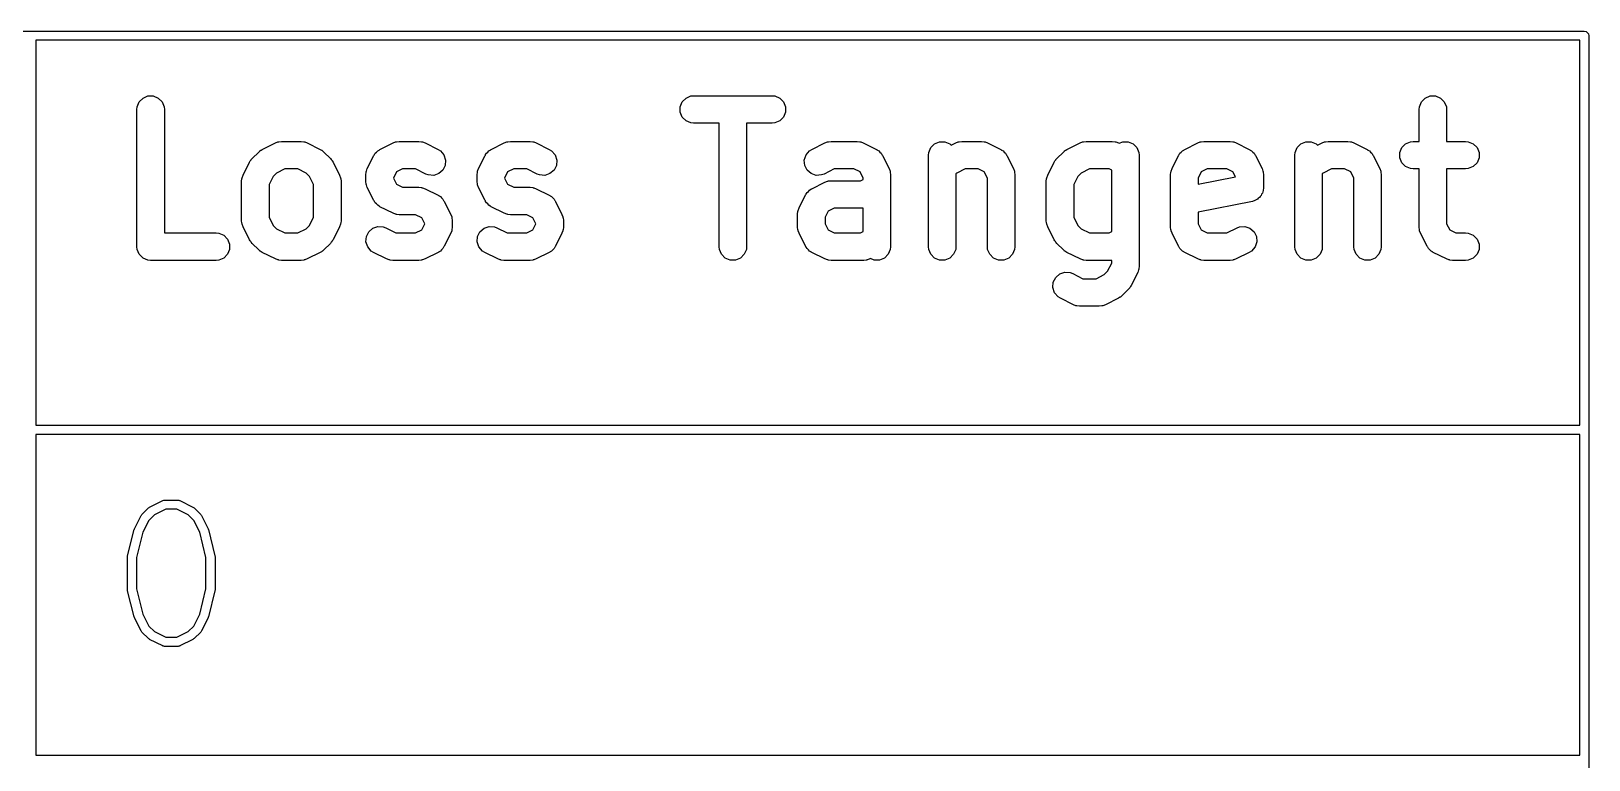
# Model space of a CAD drawing. Header units: inches. Extents: x -2.6 to 7.6, y 0.3 to 5.2.
# Drawn here: x 1.537 to 2.206, y 4.877 to 5.19 of the extents above; entities that cross this region are included whole.
import ezdxf

# ---------------------------------------------------------------- set-up
doc = ezdxf.new("R2010")
doc.units = ezdxf.units.IN
doc.header["$MEASUREMENT"] = 0
doc.layers.add('BLACK', color=250, linetype='CONTINUOUS')

msp = doc.modelspace()

# ---------------------------------------------------------------- linework, layer by layer
at = {"layer": 'BLACK', "linetype": 'CONTINUOUS'}
for p, q in [((-2.56692, 5.19047), (2.20417, 5.19047)), ((2.20417, 5.19047), (2.20493, 5.19032)), ((2.20493, 5.19032), (2.20599, 5.18926)), ((2.20599, 5.18926), (2.20614, 5.1885)), ((1.53854, 5.18654), (1.53854, 5.02087)), ((2.2022, 5.18654), (1.53854, 5.18654)), ((2.2022, 5.02087), (2.2022, 5.18654)), ((2.20614, 5.1885), (2.20614, 3.74118)), ((1.58465, 5.16169), (1.58678, 5.16257)), ((1.58678, 5.16257), (1.58908, 5.16257)), ((1.58908, 5.16257), (1.59121, 5.16169)), ((1.81806, 5.16169), (1.82018, 5.16257)), ((1.82018, 5.16257), (1.82134, 5.16268)), ((1.82134, 5.16268), (1.85508, 5.16268)), ((1.85508, 5.16268), (1.85623, 5.16257)), ((1.85623, 5.16257), (1.85836, 5.16169)), ((2.13583, 5.16169), (2.13796, 5.16257)), ((2.13796, 5.16257), (2.14026, 5.16257)), ((2.14026, 5.16257), (2.14239, 5.16169)), ((1.58202, 5.15678), (1.58214, 5.15793)), ((1.58202, 5.09772), (1.58202, 5.15678)), ((1.58214, 5.15793), (1.58302, 5.16006)), ((1.58302, 5.16006), (1.58465, 5.16169)), ((1.59121, 5.16169), (1.59284, 5.16006)), ((1.59284, 5.16006), (1.59372, 5.15793)), ((1.59372, 5.15793), (1.59383, 5.15678)), ((1.59383, 5.15678), (1.59383, 5.10363)), ((1.81554, 5.15793), (1.81643, 5.16006)), ((1.81554, 5.15563), (1.81554, 5.15793)), ((1.81643, 5.16006), (1.81806, 5.16169)), ((1.85836, 5.16169), (1.85999, 5.16006)), ((1.85999, 5.16006), (1.86087, 5.15793)), ((1.86087, 5.15793), (1.86087, 5.15563)), ((2.1332, 5.15678), (2.13332, 5.15793)), ((2.1332, 5.143), (2.1332, 5.15678)), ((2.13332, 5.15793), (2.1342, 5.16006)), ((2.1342, 5.16006), (2.13583, 5.16169)), ((2.14239, 5.16169), (2.14402, 5.16006)), ((2.14402, 5.16006), (2.1449, 5.15793)), ((2.1449, 5.15793), (2.14501, 5.15678)), ((2.14501, 5.15678), (2.14501, 5.143)), ((1.81643, 5.1535), (1.81554, 5.15563)), ((1.81806, 5.15187), (1.81643, 5.1535)), ((1.82018, 5.15099), (1.81806, 5.15187)), ((1.82134, 5.15087), (1.82018, 5.15099)), ((1.8323, 5.15087), (1.82134, 5.15087)), ((1.8323, 5.09772), (1.8323, 5.15087)), ((1.85508, 5.15087), (1.84411, 5.15087)), ((1.84411, 5.15087), (1.84411, 5.09772)), ((1.85623, 5.15099), (1.85508, 5.15087)), ((1.85836, 5.15187), (1.85623, 5.15099)), ((1.85999, 5.1535), (1.85836, 5.15187)), ((1.86087, 5.15563), (1.85999, 5.1535)), ((1.63591, 5.13956), (1.64153, 5.14238)), ((1.64153, 5.14238), (1.64261, 5.14279)), ((1.64261, 5.14279), (1.64282, 5.1428)), ((1.64282, 5.1428), (1.64302, 5.14289)), ((1.64302, 5.14289), (1.64417, 5.143)), ((1.64417, 5.143), (1.65261, 5.143)), ((1.65261, 5.143), (1.65376, 5.14289)), ((1.65376, 5.14289), (1.65396, 5.1428)), ((1.65396, 5.1428), (1.65417, 5.14279)), ((1.65417, 5.14279), (1.65525, 5.14238)), ((1.65525, 5.14238), (1.66087, 5.13956)), ((1.68652, 5.13956), (1.69215, 5.14238)), ((1.69215, 5.14238), (1.69323, 5.14279)), ((1.69323, 5.14279), (1.69344, 5.1428)), ((1.69344, 5.1428), (1.69364, 5.14289)), ((1.69364, 5.14289), (1.69479, 5.143)), ((1.69479, 5.143), (1.70323, 5.143)), ((1.70323, 5.143), (1.70438, 5.14289)), ((1.70438, 5.14289), (1.70457, 5.1428)), ((1.70457, 5.1428), (1.70479, 5.14279)), ((1.70479, 5.14279), (1.70587, 5.14238)), ((1.70587, 5.14238), (1.71149, 5.13956)), ((1.73433, 5.13956), (1.73995, 5.14238)), ((1.73995, 5.14238), (1.74104, 5.14279)), ((1.74104, 5.14279), (1.74125, 5.1428)), ((1.74125, 5.1428), (1.74144, 5.14289)), ((1.74144, 5.14289), (1.7426, 5.143)), ((1.7426, 5.143), (1.75103, 5.143)), ((1.75103, 5.143), (1.75218, 5.14289)), ((1.75218, 5.14289), (1.75238, 5.1428)), ((1.75238, 5.1428), (1.75259, 5.14279)), ((1.75259, 5.14279), (1.75367, 5.14238)), ((1.75367, 5.14238), (1.7593, 5.13956)), ((1.87213, 5.13956), (1.87775, 5.14238)), ((1.87775, 5.14238), (1.87883, 5.14279)), ((1.87883, 5.14279), (1.87904, 5.1428)), ((1.87904, 5.1428), (1.87924, 5.14289)), ((1.87924, 5.14289), (1.88039, 5.143)), ((1.88039, 5.143), (1.89164, 5.143)), ((1.89164, 5.143), (1.89279, 5.14289)), ((1.89279, 5.14289), (1.89299, 5.1428)), ((1.89299, 5.1428), (1.8932, 5.14279)), ((1.8932, 5.14279), (1.89428, 5.14238)), ((1.89428, 5.14238), (1.89991, 5.13956)), ((1.92492, 5.142), (1.92705, 5.14289)), ((1.92705, 5.14289), (1.92935, 5.14289)), ((1.92935, 5.14289), (1.93148, 5.142)), ((1.93207, 5.14141), (1.93399, 5.14238)), ((1.93399, 5.14238), (1.93507, 5.14279)), ((1.93507, 5.14279), (1.93529, 5.1428)), ((1.93529, 5.1428), (1.93548, 5.14289)), ((1.93548, 5.14289), (1.93663, 5.143)), ((1.93663, 5.143), (1.94507, 5.143)), ((1.94507, 5.143), (1.94622, 5.14289)), ((1.94622, 5.14289), (1.94642, 5.1428)), ((1.94642, 5.1428), (1.94663, 5.14279)), ((1.94663, 5.14279), (1.94771, 5.14238)), ((1.94771, 5.14238), (1.95334, 5.13956)), ((1.9818, 5.13956), (1.98742, 5.14238)), ((1.98742, 5.14238), (1.98851, 5.14279)), ((1.98851, 5.14279), (1.98872, 5.1428)), ((1.98872, 5.1428), (1.98891, 5.14289)), ((1.98891, 5.14289), (1.99007, 5.143)), ((1.99007, 5.143), (2.00131, 5.143)), ((2.00131, 5.143), (2.00247, 5.14289)), ((2.00247, 5.14289), (2.00266, 5.1428)), ((2.00266, 5.1428), (2.00287, 5.14279)), ((2.00287, 5.14279), (2.00395, 5.14238)), ((2.00395, 5.14238), (2.00423, 5.14224)), ((2.00423, 5.14224), (2.00579, 5.14289)), ((2.00579, 5.14289), (2.00809, 5.14289)), ((2.00809, 5.14289), (2.01022, 5.142)), ((2.03242, 5.13956), (2.03804, 5.14238)), ((2.03804, 5.14238), (2.03912, 5.14279)), ((2.03912, 5.14279), (2.03934, 5.1428)), ((2.03934, 5.1428), (2.03953, 5.14289)), ((2.03953, 5.14289), (2.04068, 5.143)), ((2.04068, 5.143), (2.05193, 5.143)), ((2.05193, 5.143), (2.05308, 5.14289)), ((2.05308, 5.14289), (2.05328, 5.1428)), ((2.05328, 5.1428), (2.05349, 5.14279)), ((2.05349, 5.14279), (2.05457, 5.14238)), ((2.05457, 5.14238), (2.0602, 5.13956)), ((2.0824, 5.142), (2.08453, 5.14289)), ((2.08453, 5.14289), (2.08683, 5.14289)), ((2.08683, 5.14289), (2.08896, 5.142)), ((2.08955, 5.14141), (2.09147, 5.14238)), ((2.09147, 5.14238), (2.09255, 5.14279)), ((2.09255, 5.14279), (2.09277, 5.1428)), ((2.09277, 5.1428), (2.09296, 5.14289)), ((2.09296, 5.14289), (2.09411, 5.143)), ((2.09411, 5.143), (2.10255, 5.143)), ((2.10255, 5.143), (2.1037, 5.14289)), ((2.1037, 5.14289), (2.1039, 5.1428)), ((2.1039, 5.1428), (2.10411, 5.14279)), ((2.10411, 5.14279), (2.10519, 5.14238)), ((2.10519, 5.14238), (2.11082, 5.13956)), ((2.12739, 5.142), (2.12952, 5.14289)), ((2.12952, 5.14289), (2.13067, 5.143)), ((2.13067, 5.143), (2.1332, 5.143)), ((2.14501, 5.143), (2.15317, 5.143)), ((2.15317, 5.143), (2.15432, 5.14289)), ((2.15432, 5.14289), (2.15645, 5.142)), ((1.63119, 5.13519), (1.63156, 5.13564)), ((1.63156, 5.13564), (1.63437, 5.13846)), ((1.63437, 5.13846), (1.63482, 5.13883)), ((1.63482, 5.13883), (1.63493, 5.13895)), ((1.63493, 5.13895), (1.6351, 5.13906)), ((1.6351, 5.13906), (1.63527, 5.13919)), ((1.63527, 5.13919), (1.63541, 5.13925)), ((1.63541, 5.13925), (1.63591, 5.13956)), ((1.66087, 5.13956), (1.66137, 5.13925)), ((1.66137, 5.13925), (1.66151, 5.13919)), ((1.66151, 5.13919), (1.66167, 5.13906)), ((1.66167, 5.13906), (1.66185, 5.13895)), ((1.66185, 5.13895), (1.66195, 5.13883)), ((1.66195, 5.13883), (1.66241, 5.13846)), ((1.66241, 5.13846), (1.66522, 5.13564)), ((1.66522, 5.13564), (1.66559, 5.13519)), ((1.68107, 5.1313), (1.68388, 5.13692)), ((1.68388, 5.13692), (1.684, 5.13711)), ((1.684, 5.13711), (1.68403, 5.13721)), ((1.68403, 5.13721), (1.68413, 5.13732)), ((1.68413, 5.13732), (1.6845, 5.1379)), ((1.6845, 5.1379), (1.68506, 5.13839)), ((1.68506, 5.13839), (1.68554, 5.13895)), ((1.68554, 5.13895), (1.68613, 5.13931)), ((1.68613, 5.13931), (1.68624, 5.13941)), ((1.68624, 5.13941), (1.68633, 5.13944)), ((1.68633, 5.13944), (1.68652, 5.13956)), ((1.71149, 5.13956), (1.71247, 5.13895)), ((1.71247, 5.13895), (1.71398, 5.13721)), ((1.71398, 5.13721), (1.71471, 5.13502)), ((1.72888, 5.1313), (1.73169, 5.13692)), ((1.73169, 5.13692), (1.73181, 5.13711)), ((1.73181, 5.13711), (1.73184, 5.13721)), ((1.73184, 5.13721), (1.73194, 5.13732)), ((1.73194, 5.13732), (1.73231, 5.1379)), ((1.73231, 5.1379), (1.73287, 5.13839)), ((1.73287, 5.13839), (1.73335, 5.13895)), ((1.73335, 5.13895), (1.73393, 5.13931)), ((1.73393, 5.13931), (1.73405, 5.13941)), ((1.73405, 5.13941), (1.73414, 5.13944)), ((1.73414, 5.13944), (1.73433, 5.13956)), ((1.7593, 5.13956), (1.76028, 5.13895)), ((1.76028, 5.13895), (1.76179, 5.13721)), ((1.76179, 5.13721), (1.76252, 5.13502)), ((1.86891, 5.13502), (1.86964, 5.13721)), ((1.86964, 5.13721), (1.87115, 5.13895)), ((1.87115, 5.13895), (1.87213, 5.13956)), ((1.89991, 5.13956), (1.9001, 5.13944)), ((1.9001, 5.13944), (1.90019, 5.13941)), ((1.90019, 5.13941), (1.9003, 5.13931)), ((1.9003, 5.13931), (1.90088, 5.13895)), ((1.90088, 5.13895), (1.90137, 5.13839)), ((1.90137, 5.13839), (1.90193, 5.1379)), ((1.90193, 5.1379), (1.9023, 5.13732)), ((1.9023, 5.13732), (1.90239, 5.13721)), ((1.90239, 5.13721), (1.90242, 5.13711)), ((1.90242, 5.13711), (1.90255, 5.13692)), ((1.90255, 5.13692), (1.90536, 5.1313)), ((1.92229, 5.13709), (1.92241, 5.13825)), ((1.92229, 5.09772), (1.92229, 5.13709)), ((1.92241, 5.13825), (1.92329, 5.14037)), ((1.92329, 5.14037), (1.92492, 5.142)), ((1.93148, 5.142), (1.93207, 5.14141)), ((1.95334, 5.13956), (1.95353, 5.13944)), ((1.95353, 5.13944), (1.95362, 5.13941)), ((1.95362, 5.13941), (1.95373, 5.13931)), ((1.95373, 5.13931), (1.95432, 5.13895)), ((1.95432, 5.13895), (1.9548, 5.13839)), ((1.9548, 5.13839), (1.95536, 5.1379)), ((1.95536, 5.1379), (1.95573, 5.13732)), ((1.95573, 5.13732), (1.95583, 5.13721)), ((1.95583, 5.13721), (1.95586, 5.13711)), ((1.95586, 5.13711), (1.95598, 5.13692)), ((1.95598, 5.13692), (1.95879, 5.1313)), ((1.97708, 5.13519), (1.97745, 5.13564)), ((1.97745, 5.13564), (1.98026, 5.13846)), ((1.98026, 5.13846), (1.98072, 5.13883)), ((1.98072, 5.13883), (1.98082, 5.13895)), ((1.98082, 5.13895), (1.981, 5.13906)), ((1.981, 5.13906), (1.98116, 5.13919)), ((1.98116, 5.13919), (1.9813, 5.13925)), ((1.9813, 5.13925), (1.9818, 5.13956)), ((2.01022, 5.142), (2.01185, 5.14037)), ((2.01185, 5.14037), (2.01273, 5.13825)), ((2.01273, 5.13825), (2.01284, 5.13709)), ((2.01284, 5.13709), (2.01284, 5.08929)), ((2.02697, 5.1313), (2.02978, 5.13692)), ((2.02978, 5.13692), (2.0299, 5.13711)), ((2.0299, 5.13711), (2.02993, 5.13721)), ((2.02993, 5.13721), (2.03003, 5.13732)), ((2.03003, 5.13732), (2.03039, 5.1379)), ((2.03039, 5.1379), (2.03095, 5.13839)), ((2.03095, 5.13839), (2.03144, 5.13895)), ((2.03144, 5.13895), (2.03202, 5.13931)), ((2.03202, 5.13931), (2.03213, 5.13941)), ((2.03213, 5.13941), (2.03223, 5.13944)), ((2.03223, 5.13944), (2.03242, 5.13956)), ((2.0602, 5.13956), (2.06039, 5.13944)), ((2.06039, 5.13944), (2.06048, 5.13941)), ((2.06048, 5.13941), (2.06059, 5.13931)), ((2.06059, 5.13931), (2.06118, 5.13895)), ((2.06118, 5.13895), (2.06166, 5.13839)), ((2.06166, 5.13839), (2.06222, 5.1379)), ((2.06222, 5.1379), (2.06259, 5.13732)), ((2.06259, 5.13732), (2.06269, 5.13721)), ((2.06269, 5.13721), (2.06272, 5.13711)), ((2.06272, 5.13711), (2.06284, 5.13692)), ((2.06284, 5.13692), (2.06565, 5.1313)), ((2.07977, 5.13709), (2.07989, 5.13825)), ((2.07977, 5.09772), (2.07977, 5.13709)), ((2.07989, 5.13825), (2.08077, 5.14037)), ((2.08077, 5.14037), (2.0824, 5.142)), ((2.08896, 5.142), (2.08955, 5.14141)), ((2.11082, 5.13956), (2.11101, 5.13944)), ((2.11101, 5.13944), (2.1111, 5.13941)), ((2.1111, 5.13941), (2.11121, 5.13931)), ((2.11121, 5.13931), (2.1118, 5.13895)), ((2.1118, 5.13895), (2.11228, 5.13839)), ((2.11228, 5.13839), (2.11284, 5.1379)), ((2.11284, 5.1379), (2.11321, 5.13732)), ((2.11321, 5.13732), (2.11331, 5.13721)), ((2.11331, 5.13721), (2.11334, 5.13711)), ((2.11334, 5.13711), (2.11346, 5.13692)), ((2.11346, 5.13692), (2.11627, 5.1313)), ((2.12488, 5.13825), (2.12576, 5.14037)), ((2.12488, 5.13594), (2.12488, 5.13825)), ((2.12576, 5.13381), (2.12488, 5.13594)), ((2.12576, 5.14037), (2.12739, 5.142)), ((2.15645, 5.142), (2.15808, 5.14037)), ((2.15808, 5.14037), (2.15896, 5.13825)), ((2.15896, 5.13594), (2.15808, 5.13381)), ((2.15896, 5.13825), (2.15896, 5.13594)), ((1.62764, 5.12849), (1.63045, 5.13411)), ((1.63045, 5.13411), (1.63076, 5.13461)), ((1.63076, 5.13461), (1.63082, 5.13475)), ((1.63082, 5.13475), (1.63096, 5.13491)), ((1.63096, 5.13491), (1.63107, 5.13509)), ((1.63107, 5.13509), (1.63119, 5.13519)), ((1.64204, 5.12943), (1.64059, 5.12797)), ((1.64556, 5.13119), (1.64204, 5.12943)), ((1.65121, 5.13119), (1.64556, 5.13119)), ((1.65473, 5.12943), (1.65121, 5.13119)), ((1.65619, 5.12797), (1.65473, 5.12943)), ((1.66559, 5.13519), (1.66571, 5.13509)), ((1.66571, 5.13509), (1.66582, 5.13491)), ((1.66582, 5.13491), (1.66595, 5.13475)), ((1.66595, 5.13475), (1.66601, 5.13461)), ((1.66601, 5.13461), (1.66633, 5.13411)), ((1.66633, 5.13411), (1.66914, 5.12849)), ((1.68045, 5.12866), (1.68056, 5.12981)), ((1.68056, 5.12981), (1.68064, 5.13001)), ((1.68064, 5.13001), (1.68066, 5.13022)), ((1.68066, 5.13022), (1.68107, 5.1313)), ((1.69357, 5.12988), (1.69226, 5.12726)), ((1.69618, 5.13119), (1.69357, 5.12988)), ((1.70183, 5.13119), (1.69618, 5.13119)), ((1.70621, 5.129), (1.70183, 5.13119)), ((1.70729, 5.12859), (1.70621, 5.129)), ((1.71177, 5.12915), (1.70959, 5.12842)), ((1.71352, 5.13066), (1.71177, 5.12915)), ((1.71455, 5.13272), (1.71352, 5.13066)), ((1.71471, 5.13502), (1.71455, 5.13272)), ((1.72825, 5.12866), (1.72837, 5.12981)), ((1.72837, 5.12981), (1.72845, 5.13001)), ((1.72845, 5.13001), (1.72846, 5.13022)), ((1.72846, 5.13022), (1.72888, 5.1313)), ((1.74137, 5.12988), (1.74007, 5.12726)), ((1.74399, 5.13119), (1.74137, 5.12988)), ((1.74964, 5.13119), (1.74399, 5.13119)), ((1.75402, 5.129), (1.74964, 5.13119)), ((1.7551, 5.12859), (1.75402, 5.129)), ((1.75958, 5.12915), (1.7574, 5.12842)), ((1.76132, 5.13066), (1.75958, 5.12915)), ((1.76235, 5.13272), (1.76132, 5.13066)), ((1.76252, 5.13502), (1.76235, 5.13272)), ((1.86907, 5.13272), (1.86891, 5.13502)), ((1.8701, 5.13066), (1.86907, 5.13272)), ((1.87184, 5.12915), (1.8701, 5.13066)), ((1.87403, 5.12842), (1.87184, 5.12915)), ((1.87741, 5.129), (1.87633, 5.12859)), ((1.88179, 5.13119), (1.87741, 5.129)), ((1.89025, 5.13119), (1.88179, 5.13119)), ((1.89286, 5.12988), (1.89025, 5.13119)), ((1.89417, 5.12726), (1.89286, 5.12988)), ((1.90536, 5.1313), (1.90577, 5.13022)), ((1.90577, 5.13022), (1.90579, 5.13001)), ((1.90579, 5.13001), (1.90587, 5.12981)), ((1.90587, 5.12981), (1.90598, 5.12866)), ((1.93451, 5.12943), (1.9341, 5.12902)), ((1.9341, 5.12902), (1.9341, 5.09772)), ((1.93803, 5.13119), (1.93451, 5.12943)), ((1.94368, 5.13119), (1.93803, 5.13119)), ((1.94629, 5.12988), (1.94368, 5.13119)), ((1.9476, 5.12726), (1.94629, 5.12988)), ((1.95879, 5.1313), (1.9592, 5.13022)), ((1.9592, 5.13022), (1.95922, 5.13001)), ((1.95922, 5.13001), (1.9593, 5.12981)), ((1.9593, 5.12981), (1.95941, 5.12866)), ((1.97353, 5.12849), (1.97635, 5.13411)), ((1.97635, 5.13411), (1.97666, 5.13461)), ((1.97666, 5.13461), (1.97672, 5.13475)), ((1.97672, 5.13475), (1.97685, 5.13491)), ((1.97685, 5.13491), (1.97696, 5.13509)), ((1.97696, 5.13509), (1.97708, 5.13519)), ((1.98794, 5.12943), (1.98648, 5.12797)), ((1.99146, 5.13119), (1.98794, 5.12943)), ((1.99992, 5.13119), (1.99146, 5.13119)), ((2.00103, 5.13063), (1.99992, 5.13119)), ((2.00103, 5.10419), (2.00103, 5.13063)), ((2.02634, 5.12866), (2.02646, 5.12981)), ((2.02646, 5.12981), (2.02654, 5.13001)), ((2.02654, 5.13001), (2.02655, 5.13022)), ((2.02655, 5.13022), (2.02697, 5.1313)), ((2.03946, 5.12988), (2.03815, 5.12726)), ((2.04208, 5.13119), (2.03946, 5.12988)), ((2.05054, 5.13119), (2.04208, 5.13119)), ((2.05315, 5.12988), (2.05054, 5.13119)), ((2.05419, 5.12782), (2.05315, 5.12988)), ((2.06565, 5.1313), (2.06606, 5.13022)), ((2.06606, 5.13022), (2.06608, 5.13001)), ((2.06608, 5.13001), (2.06616, 5.12981)), ((2.06616, 5.12981), (2.06627, 5.12866)), ((2.09199, 5.12943), (2.09158, 5.12902)), ((2.09158, 5.12902), (2.09158, 5.09772)), ((2.09551, 5.13119), (2.09199, 5.12943)), ((2.10116, 5.13119), (2.09551, 5.13119)), ((2.10377, 5.12988), (2.10116, 5.13119)), ((2.10508, 5.12726), (2.10377, 5.12988)), ((2.11627, 5.1313), (2.11668, 5.13022)), ((2.11668, 5.13022), (2.1167, 5.13001)), ((2.1167, 5.13001), (2.11678, 5.12981)), ((2.11678, 5.12981), (2.11689, 5.12866)), ((2.12739, 5.13218), (2.12576, 5.13381)), ((2.12952, 5.1313), (2.12739, 5.13218)), ((2.13067, 5.13119), (2.12952, 5.1313)), ((2.1332, 5.13119), (2.13067, 5.13119)), ((2.1332, 5.10616), (2.1332, 5.13119)), ((2.15317, 5.13119), (2.14501, 5.13119)), ((2.14501, 5.13119), (2.14501, 5.10755)), ((2.15432, 5.1313), (2.15317, 5.13119)), ((2.15645, 5.13218), (2.15432, 5.1313)), ((2.15808, 5.13381), (2.15645, 5.13218)), ((1.62702, 5.12584), (1.62713, 5.127)), ((1.62702, 5.10897), (1.62702, 5.12584)), ((1.62713, 5.127), (1.62721, 5.12719)), ((1.62721, 5.12719), (1.62723, 5.1274)), ((1.62723, 5.1274), (1.62764, 5.12849)), ((1.64059, 5.12797), (1.63883, 5.12445)), ((1.63883, 5.12445), (1.63883, 5.11037)), ((1.65795, 5.12445), (1.65619, 5.12797)), ((1.65795, 5.11037), (1.65795, 5.12445)), ((1.66914, 5.12849), (1.66955, 5.1274)), ((1.66955, 5.1274), (1.66957, 5.12719)), ((1.66957, 5.12719), (1.66965, 5.127)), ((1.66965, 5.127), (1.66976, 5.12584)), ((1.66976, 5.12584), (1.66976, 5.10897)), ((1.68045, 5.12584), (1.68045, 5.12866)), ((1.68056, 5.12469), (1.68045, 5.12584)), ((1.68064, 5.1245), (1.68056, 5.12469)), ((1.68066, 5.12429), (1.68064, 5.1245)), ((1.68107, 5.1232), (1.68066, 5.12429)), ((1.68388, 5.11758), (1.68107, 5.1232)), ((1.69226, 5.12726), (1.69226, 5.12724)), ((1.69226, 5.12724), (1.69357, 5.12462)), ((1.69357, 5.12462), (1.69618, 5.12331)), ((1.69618, 5.12331), (1.70323, 5.12331)), ((1.70323, 5.12331), (1.70438, 5.1232)), ((1.70438, 5.1232), (1.70457, 5.12312)), ((1.70457, 5.12312), (1.70479, 5.1231)), ((1.70479, 5.1231), (1.70587, 5.12269)), ((1.70587, 5.12269), (1.71149, 5.11988)), ((1.70959, 5.12842), (1.70729, 5.12859)), ((1.72825, 5.12584), (1.72825, 5.12866)), ((1.72837, 5.12469), (1.72825, 5.12584)), ((1.72845, 5.1245), (1.72837, 5.12469)), ((1.72846, 5.12429), (1.72845, 5.1245)), ((1.72888, 5.1232), (1.72846, 5.12429)), ((1.73169, 5.11758), (1.72888, 5.1232)), ((1.74007, 5.12726), (1.74007, 5.12724)), ((1.74007, 5.12724), (1.74137, 5.12462)), ((1.74137, 5.12462), (1.74399, 5.12331)), ((1.74399, 5.12331), (1.75103, 5.12331)), ((1.75103, 5.12331), (1.75218, 5.1232)), ((1.75218, 5.1232), (1.75238, 5.12312)), ((1.75238, 5.12312), (1.75259, 5.1231)), ((1.75259, 5.1231), (1.75367, 5.12269)), ((1.75367, 5.12269), (1.7593, 5.11988)), ((1.7574, 5.12842), (1.7551, 5.12859)), ((1.87115, 5.12207), (1.87173, 5.12244)), ((1.87173, 5.12244), (1.87184, 5.12254)), ((1.87184, 5.12254), (1.87193, 5.12257)), ((1.87193, 5.12257), (1.87213, 5.12269)), ((1.87213, 5.12269), (1.87775, 5.1255)), ((1.87633, 5.12859), (1.87403, 5.12842)), ((1.87775, 5.1255), (1.87883, 5.12592)), ((1.87883, 5.12592), (1.87904, 5.12593)), ((1.87904, 5.12593), (1.87924, 5.12601)), ((1.87924, 5.12601), (1.88039, 5.12613)), ((1.88039, 5.12613), (1.89306, 5.12613)), ((1.89306, 5.12613), (1.89417, 5.12668)), ((1.89417, 5.12668), (1.89417, 5.12726)), ((1.90598, 5.12866), (1.90598, 5.09772)), ((1.9476, 5.09772), (1.9476, 5.12726)), ((1.95941, 5.12866), (1.95941, 5.09772)), ((1.97291, 5.12584), (1.97302, 5.127)), ((1.97291, 5.10897), (1.97291, 5.12584)), ((1.97302, 5.127), (1.97311, 5.12719)), ((1.97311, 5.12719), (1.97312, 5.1274)), ((1.97312, 5.1274), (1.97353, 5.12849)), ((1.98648, 5.12797), (1.98472, 5.12445)), ((1.98472, 5.12445), (1.98472, 5.11037)), ((2.02634, 5.10616), (2.02634, 5.12866)), ((2.03815, 5.12461), (2.05419, 5.12782)), ((2.03815, 5.12726), (2.03815, 5.12461)), ((2.06627, 5.12303), (2.06616, 5.12188)), ((2.06627, 5.12866), (2.06627, 5.12304)), ((2.06627, 5.12304), (2.06627, 5.12304)), ((2.06627, 5.12304), (2.06627, 5.12304)), ((2.06627, 5.12304), (2.06627, 5.12303)), ((2.10508, 5.09772), (2.10508, 5.12726)), ((2.11689, 5.12866), (2.11689, 5.09772)), ((1.684, 5.11739), (1.68388, 5.11758)), ((1.68403, 5.1173), (1.684, 5.11739)), ((1.68413, 5.11718), (1.68403, 5.1173)), ((1.6845, 5.1166), (1.68413, 5.11718)), ((1.68506, 5.11611), (1.6845, 5.1166)), ((1.68554, 5.11556), (1.68506, 5.11611)), ((1.68613, 5.11519), (1.68554, 5.11556)), ((1.71149, 5.11988), (1.71168, 5.11976)), ((1.71168, 5.11976), (1.71177, 5.11973)), ((1.71177, 5.11973), (1.71189, 5.11963)), ((1.71189, 5.11963), (1.71247, 5.11926)), ((1.71247, 5.11926), (1.71296, 5.1187)), ((1.71296, 5.1187), (1.71352, 5.11822)), ((1.71352, 5.11822), (1.71388, 5.11763)), ((1.71388, 5.11763), (1.71398, 5.11752)), ((1.71398, 5.11752), (1.71401, 5.11743)), ((1.71401, 5.11743), (1.71413, 5.11724)), ((1.71413, 5.11724), (1.71694, 5.11161)), ((1.73181, 5.11739), (1.73169, 5.11758)), ((1.73184, 5.1173), (1.73181, 5.11739)), ((1.73194, 5.11718), (1.73184, 5.1173)), ((1.73231, 5.1166), (1.73194, 5.11718)), ((1.73287, 5.11611), (1.73231, 5.1166)), ((1.73335, 5.11556), (1.73287, 5.11611)), ((1.73393, 5.11519), (1.73335, 5.11556)), ((1.7593, 5.11988), (1.75949, 5.11976)), ((1.75949, 5.11976), (1.75958, 5.11973)), ((1.75958, 5.11973), (1.75969, 5.11963)), ((1.75969, 5.11963), (1.76028, 5.11926)), ((1.76028, 5.11926), (1.76076, 5.1187)), ((1.76076, 5.1187), (1.76132, 5.11822)), ((1.76132, 5.11822), (1.76169, 5.11763)), ((1.76169, 5.11763), (1.76179, 5.11752)), ((1.76179, 5.11752), (1.76182, 5.11743)), ((1.76182, 5.11743), (1.76194, 5.11724)), ((1.76194, 5.11724), (1.76475, 5.11161)), ((1.86667, 5.11443), (1.86948, 5.12005)), ((1.86948, 5.12005), (1.86961, 5.12024)), ((1.86961, 5.12024), (1.86964, 5.12033)), ((1.86964, 5.12033), (1.86973, 5.12045)), ((1.86973, 5.12045), (1.8701, 5.12103)), ((1.8701, 5.12103), (1.87066, 5.12151)), ((1.87066, 5.12151), (1.87115, 5.12207)), ((2.06152, 5.11724), (2.03815, 5.11257)), ((2.06153, 5.11724), (2.06152, 5.11724)), ((2.06152, 5.11724), (2.06152, 5.11724)), ((2.06152, 5.11724), (2.06152, 5.11724)), ((2.06263, 5.11758), (2.06153, 5.11724)), ((2.06312, 5.1179), (2.06263, 5.11758)), ((2.06365, 5.11812), (2.06312, 5.1179)), ((2.06406, 5.11854), (2.06365, 5.11812)), ((2.06455, 5.11886), (2.06406, 5.11854)), ((2.06487, 5.11934), (2.06455, 5.11886)), ((2.06528, 5.11975), (2.06487, 5.11934)), ((2.0655, 5.12029), (2.06528, 5.11975)), ((2.06583, 5.12078), (2.0655, 5.12029)), ((2.06594, 5.12135), (2.06583, 5.12078)), ((2.06616, 5.12188), (2.06594, 5.12135)), ((1.62713, 5.10782), (1.62702, 5.10897)), ((1.63883, 5.11037), (1.64059, 5.10685)), ((1.65619, 5.10685), (1.65795, 5.11037)), ((1.66976, 5.10897), (1.66965, 5.10782)), ((1.68624, 5.11509), (1.68613, 5.11519)), ((1.68633, 5.11506), (1.68624, 5.11509)), ((1.68652, 5.11494), (1.68633, 5.11506)), ((1.69215, 5.11213), (1.68652, 5.11494)), ((1.69323, 5.11171), (1.69215, 5.11213)), ((1.69344, 5.1117), (1.69323, 5.11171)), ((1.69364, 5.11162), (1.69344, 5.1117)), ((1.69479, 5.1115), (1.69364, 5.11162)), ((1.70183, 5.1115), (1.69479, 5.1115)), ((1.70445, 5.11019), (1.70183, 5.1115)), ((1.70576, 5.10758), (1.70445, 5.11019)), ((1.71694, 5.11161), (1.71736, 5.11053)), ((1.71736, 5.11053), (1.71737, 5.11032)), ((1.71737, 5.11032), (1.71745, 5.11012)), ((1.71745, 5.11012), (1.71757, 5.10897)), ((1.71757, 5.10897), (1.71757, 5.10616)), ((1.73405, 5.11509), (1.73393, 5.11519)), ((1.73414, 5.11506), (1.73405, 5.11509)), ((1.73433, 5.11494), (1.73414, 5.11506)), ((1.73995, 5.11213), (1.73433, 5.11494)), ((1.74104, 5.11171), (1.73995, 5.11213)), ((1.74125, 5.1117), (1.74104, 5.11171)), ((1.74144, 5.11162), (1.74125, 5.1117)), ((1.7426, 5.1115), (1.74144, 5.11162)), ((1.74964, 5.1115), (1.7426, 5.1115)), ((1.75225, 5.11019), (1.74964, 5.1115)), ((1.75356, 5.10758), (1.75225, 5.11019)), ((1.76475, 5.11161), (1.76516, 5.11053)), ((1.76516, 5.11053), (1.76518, 5.11032)), ((1.76518, 5.11032), (1.76526, 5.11012)), ((1.76526, 5.11012), (1.76537, 5.10897)), ((1.76537, 5.10897), (1.76537, 5.10616)), ((1.86605, 5.11178), (1.86616, 5.11294)), ((1.86605, 5.10616), (1.86605, 5.11178)), ((1.86616, 5.11294), (1.86624, 5.11313)), ((1.86624, 5.11313), (1.86626, 5.11334)), ((1.86626, 5.11334), (1.86667, 5.11443)), ((1.87917, 5.11301), (1.87786, 5.11039)), ((1.87786, 5.11039), (1.87786, 5.10755)), ((1.88179, 5.11431), (1.87917, 5.11301)), ((1.89417, 5.11431), (1.88179, 5.11431)), ((1.89417, 5.10419), (1.89417, 5.11431)), ((1.97302, 5.10782), (1.97291, 5.10897)), ((1.98472, 5.11037), (1.98648, 5.10685)), ((2.03815, 5.11257), (2.03815, 5.10755)), ((1.59383, 5.10363), (1.61605, 5.10363)), ((1.61605, 5.10363), (1.6172, 5.10352)), ((1.6172, 5.10352), (1.61933, 5.10263)), ((1.61933, 5.10263), (1.62096, 5.101)), ((1.62721, 5.10762), (1.62713, 5.10782)), ((1.62723, 5.10741), (1.62721, 5.10762)), ((1.62764, 5.10633), (1.62723, 5.10741)), ((1.63045, 5.10071), (1.62764, 5.10633)), ((1.64059, 5.10685), (1.64204, 5.10539)), ((1.64204, 5.10539), (1.64556, 5.10363)), ((1.64556, 5.10363), (1.65121, 5.10363)), ((1.65121, 5.10363), (1.65473, 5.10539)), ((1.65473, 5.10539), (1.65619, 5.10685)), ((1.66914, 5.10633), (1.66633, 5.10071)), ((1.66955, 5.10741), (1.66914, 5.10633)), ((1.66957, 5.10762), (1.66955, 5.10741)), ((1.66965, 5.10782), (1.66957, 5.10762)), ((1.68066, 5.1021), (1.68169, 5.10416)), ((1.68169, 5.10416), (1.68343, 5.10567)), ((1.68343, 5.10567), (1.68561, 5.10639)), ((1.68561, 5.10639), (1.68791, 5.10623)), ((1.68791, 5.10623), (1.68899, 5.10582)), ((1.68899, 5.10582), (1.69337, 5.10363)), ((1.69337, 5.10363), (1.70183, 5.10363)), ((1.70183, 5.10363), (1.70445, 5.10494)), ((1.70445, 5.10494), (1.70576, 5.10755)), ((1.70576, 5.10755), (1.70576, 5.10758)), ((1.71694, 5.10352), (1.71413, 5.09789)), ((1.71736, 5.1046), (1.71694, 5.10352)), ((1.71737, 5.10481), (1.71736, 5.1046)), ((1.71745, 5.10501), (1.71737, 5.10481)), ((1.71757, 5.10616), (1.71745, 5.10501)), ((1.72846, 5.1021), (1.72949, 5.10416)), ((1.72949, 5.10416), (1.73123, 5.10567)), ((1.73123, 5.10567), (1.73342, 5.10639)), ((1.73342, 5.10639), (1.73572, 5.10623)), ((1.73572, 5.10623), (1.7368, 5.10582)), ((1.7368, 5.10582), (1.74118, 5.10363)), ((1.74118, 5.10363), (1.74964, 5.10363)), ((1.74964, 5.10363), (1.75225, 5.10494)), ((1.75225, 5.10494), (1.75356, 5.10755)), ((1.75356, 5.10755), (1.75356, 5.10758)), ((1.76475, 5.10352), (1.76194, 5.09789)), ((1.76516, 5.1046), (1.76475, 5.10352)), ((1.76518, 5.10481), (1.76516, 5.1046)), ((1.76526, 5.10501), (1.76518, 5.10481)), ((1.76537, 5.10616), (1.76526, 5.10501)), ((1.86616, 5.10501), (1.86605, 5.10616)), ((1.86624, 5.10481), (1.86616, 5.10501)), ((1.86626, 5.1046), (1.86624, 5.10481)), ((1.86667, 5.10352), (1.86626, 5.1046)), ((1.86948, 5.09789), (1.86667, 5.10352)), ((1.87786, 5.10755), (1.87917, 5.10494)), ((1.87917, 5.10494), (1.88179, 5.10363)), ((1.88179, 5.10363), (1.89306, 5.10363)), ((1.89306, 5.10363), (1.89417, 5.10419)), ((1.97311, 5.10762), (1.97302, 5.10782)), ((1.97312, 5.10741), (1.97311, 5.10762)), ((1.97353, 5.10633), (1.97312, 5.10741)), ((1.97635, 5.10071), (1.97353, 5.10633)), ((1.98648, 5.10685), (1.98794, 5.10539)), ((1.98794, 5.10539), (1.99146, 5.10363)), ((1.99146, 5.10363), (1.99992, 5.10363)), ((1.99992, 5.10363), (2.00103, 5.10419)), ((2.02646, 5.10501), (2.02634, 5.10616)), ((2.02654, 5.10481), (2.02646, 5.10501)), ((2.02655, 5.1046), (2.02654, 5.10481)), ((2.02697, 5.10352), (2.02655, 5.1046)), ((2.02978, 5.09789), (2.02697, 5.10352)), ((2.03815, 5.10755), (2.03946, 5.10494)), ((2.03946, 5.10494), (2.04208, 5.10363)), ((2.04208, 5.10363), (2.05054, 5.10363)), ((2.05054, 5.10363), (2.05492, 5.10582)), ((2.05492, 5.10582), (2.056, 5.10623)), ((2.056, 5.10623), (2.0583, 5.10639)), ((2.0583, 5.10639), (2.06048, 5.10567)), ((2.06048, 5.10567), (2.06222, 5.10416)), ((2.06222, 5.10416), (2.06325, 5.1021)), ((2.13332, 5.10501), (2.1332, 5.10616)), ((2.1334, 5.10481), (2.13332, 5.10501)), ((2.13341, 5.1046), (2.1334, 5.10481)), ((2.13383, 5.10352), (2.13341, 5.1046)), ((2.13664, 5.09789), (2.13383, 5.10352)), ((2.14501, 5.10755), (2.14632, 5.10494)), ((2.14632, 5.10494), (2.14894, 5.10363)), ((2.14894, 5.10363), (2.15317, 5.10363)), ((2.15317, 5.10363), (2.15432, 5.10352)), ((2.15432, 5.10352), (2.15645, 5.10263)), ((2.15645, 5.10263), (2.15808, 5.101)), ((1.58214, 5.09657), (1.58202, 5.09772)), ((1.58302, 5.09444), (1.58214, 5.09657)), ((1.62096, 5.101), (1.62184, 5.09888)), ((1.62184, 5.09657), (1.62096, 5.09444)), ((1.62184, 5.09888), (1.62184, 5.09657)), ((1.63076, 5.10021), (1.63045, 5.10071)), ((1.63082, 5.10007), (1.63076, 5.10021)), ((1.63096, 5.0999), (1.63082, 5.10007)), ((1.63107, 5.09973), (1.63096, 5.0999)), ((1.63119, 5.09962), (1.63107, 5.09973)), ((1.63156, 5.09917), (1.63119, 5.09962)), ((1.63437, 5.09636), (1.63156, 5.09917)), ((1.63482, 5.09599), (1.63437, 5.09636)), ((1.63493, 5.09587), (1.63482, 5.09599)), ((1.6351, 5.09576), (1.63493, 5.09587)), ((1.63527, 5.09563), (1.6351, 5.09576)), ((1.63541, 5.09557), (1.63527, 5.09563)), ((1.63591, 5.09525), (1.63541, 5.09557)), ((1.66137, 5.09557), (1.66087, 5.09525)), ((1.66151, 5.09563), (1.66137, 5.09557)), ((1.66167, 5.09576), (1.66151, 5.09563)), ((1.66185, 5.09587), (1.66167, 5.09576)), ((1.66195, 5.09599), (1.66185, 5.09587)), ((1.66241, 5.09636), (1.66195, 5.09599)), ((1.66522, 5.09917), (1.66241, 5.09636)), ((1.66559, 5.09962), (1.66522, 5.09917)), ((1.66571, 5.09973), (1.66559, 5.09962)), ((1.66582, 5.0999), (1.66571, 5.09973)), ((1.66595, 5.10007), (1.66582, 5.0999)), ((1.66601, 5.10021), (1.66595, 5.10007)), ((1.66633, 5.10071), (1.66601, 5.10021)), ((1.68049, 5.0998), (1.68066, 5.1021)), ((1.68122, 5.09761), (1.68049, 5.0998)), ((1.68273, 5.09587), (1.68122, 5.09761)), ((1.68371, 5.09525), (1.68273, 5.09587)), ((1.71189, 5.0955), (1.71177, 5.0954)), ((1.71247, 5.09587), (1.71189, 5.0955)), ((1.71296, 5.09643), (1.71247, 5.09587)), ((1.71352, 5.09691), (1.71296, 5.09643)), ((1.71388, 5.0975), (1.71352, 5.09691)), ((1.71398, 5.09761), (1.71388, 5.0975)), ((1.71401, 5.0977), (1.71398, 5.09761)), ((1.71413, 5.09789), (1.71401, 5.0977)), ((1.7283, 5.0998), (1.72846, 5.1021)), ((1.72903, 5.09761), (1.7283, 5.0998)), ((1.73054, 5.09587), (1.72903, 5.09761)), ((1.73152, 5.09525), (1.73054, 5.09587)), ((1.75969, 5.0955), (1.75958, 5.0954)), ((1.76028, 5.09587), (1.75969, 5.0955)), ((1.76076, 5.09643), (1.76028, 5.09587)), ((1.76132, 5.09691), (1.76076, 5.09643)), ((1.76169, 5.0975), (1.76132, 5.09691)), ((1.76179, 5.09761), (1.76169, 5.0975)), ((1.76182, 5.0977), (1.76179, 5.09761)), ((1.76194, 5.09789), (1.76182, 5.0977)), ((1.83242, 5.09657), (1.8323, 5.09772)), ((1.8333, 5.09444), (1.83242, 5.09657)), ((1.844, 5.09657), (1.84312, 5.09444)), ((1.84411, 5.09772), (1.844, 5.09657)), ((1.86961, 5.0977), (1.86948, 5.09789)), ((1.86964, 5.09761), (1.86961, 5.0977)), ((1.86973, 5.0975), (1.86964, 5.09761)), ((1.8701, 5.09691), (1.86973, 5.0975)), ((1.87066, 5.09643), (1.8701, 5.09691)), ((1.87115, 5.09587), (1.87066, 5.09643)), ((1.87173, 5.0955), (1.87115, 5.09587)), ((1.87184, 5.0954), (1.87173, 5.0955)), ((1.90587, 5.09657), (1.90499, 5.09444)), ((1.90598, 5.09772), (1.90587, 5.09657)), ((1.92241, 5.09657), (1.92229, 5.09772)), ((1.92329, 5.09444), (1.92241, 5.09657)), ((1.93399, 5.09657), (1.93311, 5.09444)), ((1.9341, 5.09772), (1.93399, 5.09657)), ((1.94772, 5.09657), (1.9476, 5.09772)), ((1.9486, 5.09444), (1.94772, 5.09657)), ((1.9593, 5.09657), (1.95842, 5.09444)), ((1.95941, 5.09772), (1.9593, 5.09657)), ((1.97666, 5.10021), (1.97635, 5.10071)), ((1.97672, 5.10007), (1.97666, 5.10021)), ((1.97685, 5.0999), (1.97672, 5.10007)), ((1.97696, 5.09973), (1.97685, 5.0999)), ((1.97708, 5.09962), (1.97696, 5.09973)), ((1.97745, 5.09917), (1.97708, 5.09962)), ((1.98026, 5.09636), (1.97745, 5.09917)), ((1.98072, 5.09599), (1.98026, 5.09636)), ((1.98082, 5.09587), (1.98072, 5.09599)), ((1.981, 5.09576), (1.98082, 5.09587)), ((1.98116, 5.09563), (1.981, 5.09576)), ((1.9813, 5.09557), (1.98116, 5.09563)), ((1.9818, 5.09525), (1.9813, 5.09557)), ((2.0299, 5.0977), (2.02978, 5.09789)), ((2.02993, 5.09761), (2.0299, 5.0977)), ((2.03003, 5.0975), (2.02993, 5.09761)), ((2.03039, 5.09691), (2.03003, 5.0975)), ((2.03095, 5.09643), (2.03039, 5.09691)), ((2.03144, 5.09587), (2.03095, 5.09643)), ((2.03202, 5.0955), (2.03144, 5.09587)), ((2.03213, 5.0954), (2.03202, 5.0955)), ((2.06118, 5.09587), (2.0602, 5.09525)), ((2.06269, 5.09761), (2.06118, 5.09587)), ((2.06342, 5.0998), (2.06269, 5.09761)), ((2.06325, 5.1021), (2.06342, 5.0998)), ((2.07989, 5.09657), (2.07977, 5.09772)), ((2.08077, 5.09444), (2.07989, 5.09657)), ((2.09147, 5.09657), (2.09059, 5.09444)), ((2.09158, 5.09772), (2.09147, 5.09657)), ((2.1052, 5.09657), (2.10508, 5.09772)), ((2.10608, 5.09444), (2.1052, 5.09657)), ((2.11678, 5.09657), (2.1159, 5.09444)), ((2.11689, 5.09772), (2.11678, 5.09657)), ((2.13676, 5.0977), (2.13664, 5.09789)), ((2.13679, 5.09761), (2.13676, 5.0977)), ((2.13689, 5.0975), (2.13679, 5.09761)), ((2.13726, 5.09691), (2.13689, 5.0975)), ((2.13782, 5.09643), (2.13726, 5.09691)), ((2.1383, 5.09587), (2.13782, 5.09643)), ((2.13888, 5.0955), (2.1383, 5.09587)), ((2.139, 5.0954), (2.13888, 5.0955)), ((2.15808, 5.101), (2.15896, 5.09888)), ((2.15896, 5.09657), (2.15808, 5.09444)), ((2.15896, 5.09888), (2.15896, 5.09657)), ((1.58465, 5.09281), (1.58302, 5.09444)), ((1.58678, 5.09193), (1.58465, 5.09281)), ((1.58793, 5.09182), (1.58678, 5.09193)), ((1.61605, 5.09182), (1.58793, 5.09182)), ((1.6172, 5.09193), (1.61605, 5.09182)), ((1.61933, 5.09281), (1.6172, 5.09193)), ((1.62096, 5.09444), (1.61933, 5.09281)), ((1.64153, 5.09244), (1.63591, 5.09525)), ((1.64261, 5.09203), (1.64153, 5.09244)), ((1.64282, 5.09201), (1.64261, 5.09203)), ((1.64302, 5.09193), (1.64282, 5.09201)), ((1.64417, 5.09182), (1.64302, 5.09193)), ((1.65261, 5.09182), (1.64417, 5.09182)), ((1.65376, 5.09193), (1.65261, 5.09182)), ((1.65396, 5.09201), (1.65376, 5.09193)), ((1.65417, 5.09203), (1.65396, 5.09201)), ((1.65525, 5.09244), (1.65417, 5.09203)), ((1.66087, 5.09525), (1.65525, 5.09244)), ((1.68934, 5.09244), (1.68371, 5.09525)), ((1.69042, 5.09203), (1.68934, 5.09244)), ((1.69063, 5.09201), (1.69042, 5.09203)), ((1.69083, 5.09193), (1.69063, 5.09201)), ((1.69198, 5.09182), (1.69083, 5.09193)), ((1.70323, 5.09182), (1.69198, 5.09182)), ((1.70438, 5.09193), (1.70323, 5.09182)), ((1.70457, 5.09201), (1.70438, 5.09193)), ((1.70479, 5.09203), (1.70457, 5.09201)), ((1.70587, 5.09244), (1.70479, 5.09203)), ((1.71149, 5.09525), (1.70587, 5.09244)), ((1.71168, 5.09537), (1.71149, 5.09525)), ((1.71177, 5.0954), (1.71168, 5.09537)), ((1.73714, 5.09244), (1.73152, 5.09525)), ((1.73822, 5.09203), (1.73714, 5.09244)), ((1.73844, 5.09201), (1.73822, 5.09203)), ((1.73863, 5.09193), (1.73844, 5.09201)), ((1.73978, 5.09182), (1.73863, 5.09193)), ((1.75103, 5.09182), (1.73978, 5.09182)), ((1.75218, 5.09193), (1.75103, 5.09182)), ((1.75238, 5.09201), (1.75218, 5.09193)), ((1.75259, 5.09203), (1.75238, 5.09201)), ((1.75367, 5.09244), (1.75259, 5.09203)), ((1.7593, 5.09525), (1.75367, 5.09244)), ((1.75949, 5.09537), (1.7593, 5.09525)), ((1.75958, 5.0954), (1.75949, 5.09537)), ((1.83493, 5.09281), (1.8333, 5.09444)), ((1.83706, 5.09193), (1.83493, 5.09281)), ((1.83936, 5.09193), (1.83706, 5.09193)), ((1.84149, 5.09281), (1.83936, 5.09193)), ((1.84312, 5.09444), (1.84149, 5.09281)), ((1.87193, 5.09537), (1.87184, 5.0954)), ((1.87213, 5.09525), (1.87193, 5.09537)), ((1.87775, 5.09244), (1.87213, 5.09525)), ((1.87883, 5.09203), (1.87775, 5.09244)), ((1.87904, 5.09201), (1.87883, 5.09203)), ((1.87924, 5.09193), (1.87904, 5.09201)), ((1.88039, 5.09182), (1.87924, 5.09193)), ((1.89445, 5.09182), (1.88039, 5.09182)), ((1.8956, 5.09193), (1.89445, 5.09182)), ((1.8958, 5.09201), (1.8956, 5.09193)), ((1.89601, 5.09203), (1.8958, 5.09201)), ((1.89709, 5.09244), (1.89601, 5.09203)), ((1.89736, 5.09258), (1.89709, 5.09244)), ((1.89892, 5.09193), (1.89736, 5.09258)), ((1.90123, 5.09193), (1.89892, 5.09193)), ((1.90336, 5.09281), (1.90123, 5.09193)), ((1.90499, 5.09444), (1.90336, 5.09281)), ((1.92492, 5.09281), (1.92329, 5.09444)), ((1.92705, 5.09193), (1.92492, 5.09281)), ((1.92935, 5.09193), (1.92705, 5.09193)), ((1.93148, 5.09281), (1.92935, 5.09193)), ((1.93311, 5.09444), (1.93148, 5.09281)), ((1.95023, 5.09281), (1.9486, 5.09444)), ((1.95236, 5.09193), (1.95023, 5.09281)), ((1.95466, 5.09193), (1.95236, 5.09193)), ((1.95679, 5.09281), (1.95466, 5.09193)), ((1.95842, 5.09444), (1.95679, 5.09281)), ((1.98742, 5.09244), (1.9818, 5.09525)), ((1.98851, 5.09203), (1.98742, 5.09244)), ((1.98872, 5.09201), (1.98851, 5.09203)), ((1.98891, 5.09193), (1.98872, 5.09201)), ((1.99007, 5.09182), (1.98891, 5.09193)), ((2.00103, 5.09182), (1.99007, 5.09182)), ((1.99927, 5.08716), (2.00103, 5.09068)), ((2.00103, 5.09068), (2.00103, 5.09182)), ((2.01284, 5.08929), (2.01273, 5.08813)), ((2.03223, 5.09537), (2.03213, 5.0954)), ((2.03242, 5.09525), (2.03223, 5.09537)), ((2.03804, 5.09244), (2.03242, 5.09525)), ((2.03912, 5.09203), (2.03804, 5.09244)), ((2.03934, 5.09201), (2.03912, 5.09203)), ((2.03953, 5.09193), (2.03934, 5.09201)), ((2.04068, 5.09182), (2.03953, 5.09193)), ((2.05193, 5.09182), (2.04068, 5.09182)), ((2.05308, 5.09193), (2.05193, 5.09182)), ((2.05328, 5.09201), (2.05308, 5.09193)), ((2.05349, 5.09203), (2.05328, 5.09201)), ((2.05457, 5.09244), (2.05349, 5.09203)), ((2.0602, 5.09525), (2.05457, 5.09244)), ((2.0824, 5.09281), (2.08077, 5.09444)), ((2.08453, 5.09193), (2.0824, 5.09281)), ((2.08683, 5.09193), (2.08453, 5.09193)), ((2.08896, 5.09281), (2.08683, 5.09193)), ((2.09059, 5.09444), (2.08896, 5.09281)), ((2.10771, 5.09281), (2.10608, 5.09444)), ((2.10984, 5.09193), (2.10771, 5.09281)), ((2.11214, 5.09193), (2.10984, 5.09193)), ((2.11427, 5.09281), (2.11214, 5.09193)), ((2.1159, 5.09444), (2.11427, 5.09281)), ((2.13909, 5.09537), (2.139, 5.0954)), ((2.13928, 5.09525), (2.13909, 5.09537)), ((2.1449, 5.09244), (2.13928, 5.09525)), ((2.14599, 5.09203), (2.1449, 5.09244)), ((2.1462, 5.09201), (2.14599, 5.09203)), ((2.14639, 5.09193), (2.1462, 5.09201)), ((2.14755, 5.09182), (2.14639, 5.09193)), ((2.15317, 5.09182), (2.14755, 5.09182)), ((2.15432, 5.09193), (2.15317, 5.09182)), ((2.15645, 5.09281), (2.15432, 5.09193)), ((2.15808, 5.09444), (2.15645, 5.09281)), ((1.97577, 5.08011), (1.97593, 5.08241)), ((1.97593, 5.08241), (1.97696, 5.08447)), ((1.97696, 5.08447), (1.9787, 5.08598)), ((1.9787, 5.08598), (1.98089, 5.08671)), ((1.98089, 5.08671), (1.98319, 5.08655)), ((1.98319, 5.08655), (1.98427, 5.08613)), ((1.98427, 5.08613), (1.98865, 5.08394)), ((1.98865, 5.08394), (1.9943, 5.08394)), ((1.9943, 5.08394), (1.99782, 5.0857)), ((1.99782, 5.0857), (1.99927, 5.08716)), ((2.01222, 5.08665), (2.00941, 5.08102)), ((2.01263, 5.08773), (2.01222, 5.08665)), ((2.01265, 5.08794), (2.01263, 5.08773)), ((2.01273, 5.08813), (2.01265, 5.08794)), ((1.9765, 5.07793), (1.97577, 5.08011)), ((1.97801, 5.07619), (1.9765, 5.07793)), ((1.97899, 5.07557), (1.97801, 5.07619)), ((1.98461, 5.07276), (1.97899, 5.07557)), ((2.00395, 5.07557), (1.99833, 5.07276)), ((2.00445, 5.07588), (2.00395, 5.07557)), ((2.00459, 5.07594), (2.00445, 5.07588)), ((2.00476, 5.07607), (2.00459, 5.07594)), ((2.00493, 5.07619), (2.00476, 5.07607)), ((2.00504, 5.0763), (2.00493, 5.07619)), ((2.00549, 5.07667), (2.00504, 5.0763)), ((2.0083, 5.07949), (2.00549, 5.07667)), ((2.00867, 5.07994), (2.0083, 5.07949)), ((2.00879, 5.08004), (2.00867, 5.07994)), ((2.0089, 5.08022), (2.00879, 5.08004)), ((2.00904, 5.08038), (2.0089, 5.08022)), ((2.0091, 5.08053), (2.00904, 5.08038)), ((2.00941, 5.08102), (2.0091, 5.08053)), ((1.98569, 5.07234), (1.98461, 5.07276)), ((1.9859, 5.07233), (1.98569, 5.07234)), ((1.9861, 5.07225), (1.9859, 5.07233)), ((1.98725, 5.07213), (1.9861, 5.07225)), ((1.99569, 5.07213), (1.98725, 5.07213)), ((1.99684, 5.07225), (1.99569, 5.07213)), ((1.99704, 5.07233), (1.99684, 5.07225)), ((1.99725, 5.07234), (1.99704, 5.07233)), ((1.99833, 5.07276), (1.99725, 5.07234)), ((1.53854, 5.02087), (2.2022, 5.02087)), ((1.53854, 5.01693), (1.53854, 4.8789)), ((2.2022, 5.01693), (1.53854, 5.01693)), ((2.2022, 4.8789), (2.2022, 5.01693)), ((1.58749, 4.98571), (1.59312, 4.98852)), ((1.59312, 4.98852), (1.59321, 4.98855)), ((1.59321, 4.98855), (1.59324, 4.98858)), ((1.59324, 4.98858), (1.59355, 4.98864)), ((1.59355, 4.98864), (1.59386, 4.98873)), ((1.59386, 4.98873), (1.5939, 4.98871)), ((1.5939, 4.98871), (1.594, 4.98873)), ((1.594, 4.98873), (1.59962, 4.98873)), ((1.59962, 4.98873), (1.59972, 4.98871)), ((1.59972, 4.98871), (1.59976, 4.98873)), ((1.59976, 4.98873), (1.60006, 4.98864)), ((1.60006, 4.98864), (1.60037, 4.98858)), ((1.60037, 4.98858), (1.60041, 4.98855)), ((1.60041, 4.98855), (1.6005, 4.98852)), ((1.6005, 4.98852), (1.60613, 4.98571)), ((1.58099, 4.97639), (1.5838, 4.98202)), ((1.5838, 4.98202), (1.58399, 4.98227)), ((1.58399, 4.98227), (1.58417, 4.98253)), ((1.58417, 4.98253), (1.58698, 4.98534)), ((1.58698, 4.98534), (1.58724, 4.98552)), ((1.58954, 4.98233), (1.58718, 4.97997)), ((1.58724, 4.98552), (1.58749, 4.98571)), ((1.59446, 4.98479), (1.58954, 4.98233)), ((1.59916, 4.98479), (1.59446, 4.98479)), ((1.60408, 4.98233), (1.59916, 4.98479)), ((1.60644, 4.97997), (1.60408, 4.98233)), ((1.60613, 4.98571), (1.60637, 4.98552)), ((1.60637, 4.98552), (1.60664, 4.98534)), ((1.60664, 4.98534), (1.60945, 4.98253)), ((1.60945, 4.98253), (1.60962, 4.98227)), ((1.60962, 4.98227), (1.60982, 4.98202)), ((1.60982, 4.98202), (1.61263, 4.97639)), ((1.57803, 4.96474), (1.58084, 4.97599)), ((1.58084, 4.97599), (1.58093, 4.97619)), ((1.58093, 4.97619), (1.58099, 4.97639)), ((1.58718, 4.97997), (1.5846, 4.97483)), ((1.60901, 4.97483), (1.60644, 4.97997)), ((1.61263, 4.97639), (1.61269, 4.97619)), ((1.61269, 4.97619), (1.61278, 4.97599)), ((1.61278, 4.97599), (1.61559, 4.96474)), ((1.5846, 4.97483), (1.5819, 4.96402)), ((1.61171, 4.96402), (1.60901, 4.97483)), ((1.57797, 4.96427), (1.57801, 4.9645)), ((1.57797, 4.9502), (1.57797, 4.96427)), ((1.57801, 4.9645), (1.57803, 4.96474)), ((1.5819, 4.96402), (1.5819, 4.95045)), ((1.61171, 4.95045), (1.61171, 4.96402)), ((1.61559, 4.96474), (1.6156, 4.9645)), ((1.6156, 4.9645), (1.61565, 4.96427)), ((1.61565, 4.96427), (1.61565, 4.9502)), ((1.57801, 4.94997), (1.57797, 4.9502)), ((1.57803, 4.94973), (1.57801, 4.94997)), ((1.58084, 4.93848), (1.57803, 4.94973)), ((1.5819, 4.95045), (1.5846, 4.93964)), ((1.60901, 4.93964), (1.61171, 4.95045)), ((1.61559, 4.94973), (1.61278, 4.93848)), ((1.6156, 4.94997), (1.61559, 4.94973)), ((1.61565, 4.9502), (1.6156, 4.94997)), ((1.58093, 4.93828), (1.58084, 4.93848)), ((1.58099, 4.93808), (1.58093, 4.93828)), ((1.5838, 4.93245), (1.58099, 4.93808)), ((1.5846, 4.93964), (1.58718, 4.9345)), ((1.60644, 4.9345), (1.60901, 4.93964)), ((1.61263, 4.93808), (1.60982, 4.93245)), ((1.61269, 4.93828), (1.61263, 4.93808)), ((1.61278, 4.93848), (1.61269, 4.93828)), ((1.58399, 4.9322), (1.5838, 4.93245)), ((1.58417, 4.93194), (1.58399, 4.9322)), ((1.58698, 4.92913), (1.58417, 4.93194)), ((1.58724, 4.92895), (1.58698, 4.92913)), ((1.58718, 4.9345), (1.58954, 4.93214)), ((1.58749, 4.92876), (1.58724, 4.92895)), ((1.59312, 4.92595), (1.58749, 4.92876)), ((1.58954, 4.93214), (1.59446, 4.92968)), ((1.59446, 4.92968), (1.59916, 4.92968)), ((1.59916, 4.92968), (1.60408, 4.93214)), ((1.60613, 4.92876), (1.6005, 4.92595)), ((1.60408, 4.93214), (1.60644, 4.9345)), ((1.60637, 4.92895), (1.60613, 4.92876)), ((1.60664, 4.92913), (1.60637, 4.92895)), ((1.60945, 4.93194), (1.60664, 4.92913)), ((1.60962, 4.9322), (1.60945, 4.93194)), ((1.60982, 4.93245), (1.60962, 4.9322)), ((1.59321, 4.92592), (1.59312, 4.92595)), ((1.59324, 4.92589), (1.59321, 4.92592)), ((1.59355, 4.92583), (1.59324, 4.92589)), ((1.59386, 4.92574), (1.59355, 4.92583)), ((1.5939, 4.92576), (1.59386, 4.92574)), ((1.594, 4.92574), (1.5939, 4.92576)), ((1.59962, 4.92574), (1.594, 4.92574)), ((1.59972, 4.92576), (1.59962, 4.92574)), ((1.59976, 4.92574), (1.59972, 4.92576)), ((1.60006, 4.92583), (1.59976, 4.92574)), ((1.60037, 4.92589), (1.60006, 4.92583)), ((1.60041, 4.92592), (1.60037, 4.92589)), ((1.6005, 4.92595), (1.60041, 4.92592)), ((1.53854, 4.8789), (2.2022, 4.8789))]:
    msp.add_line(p, q, dxfattribs=at)

doc.saveas('drawing.dxf')
